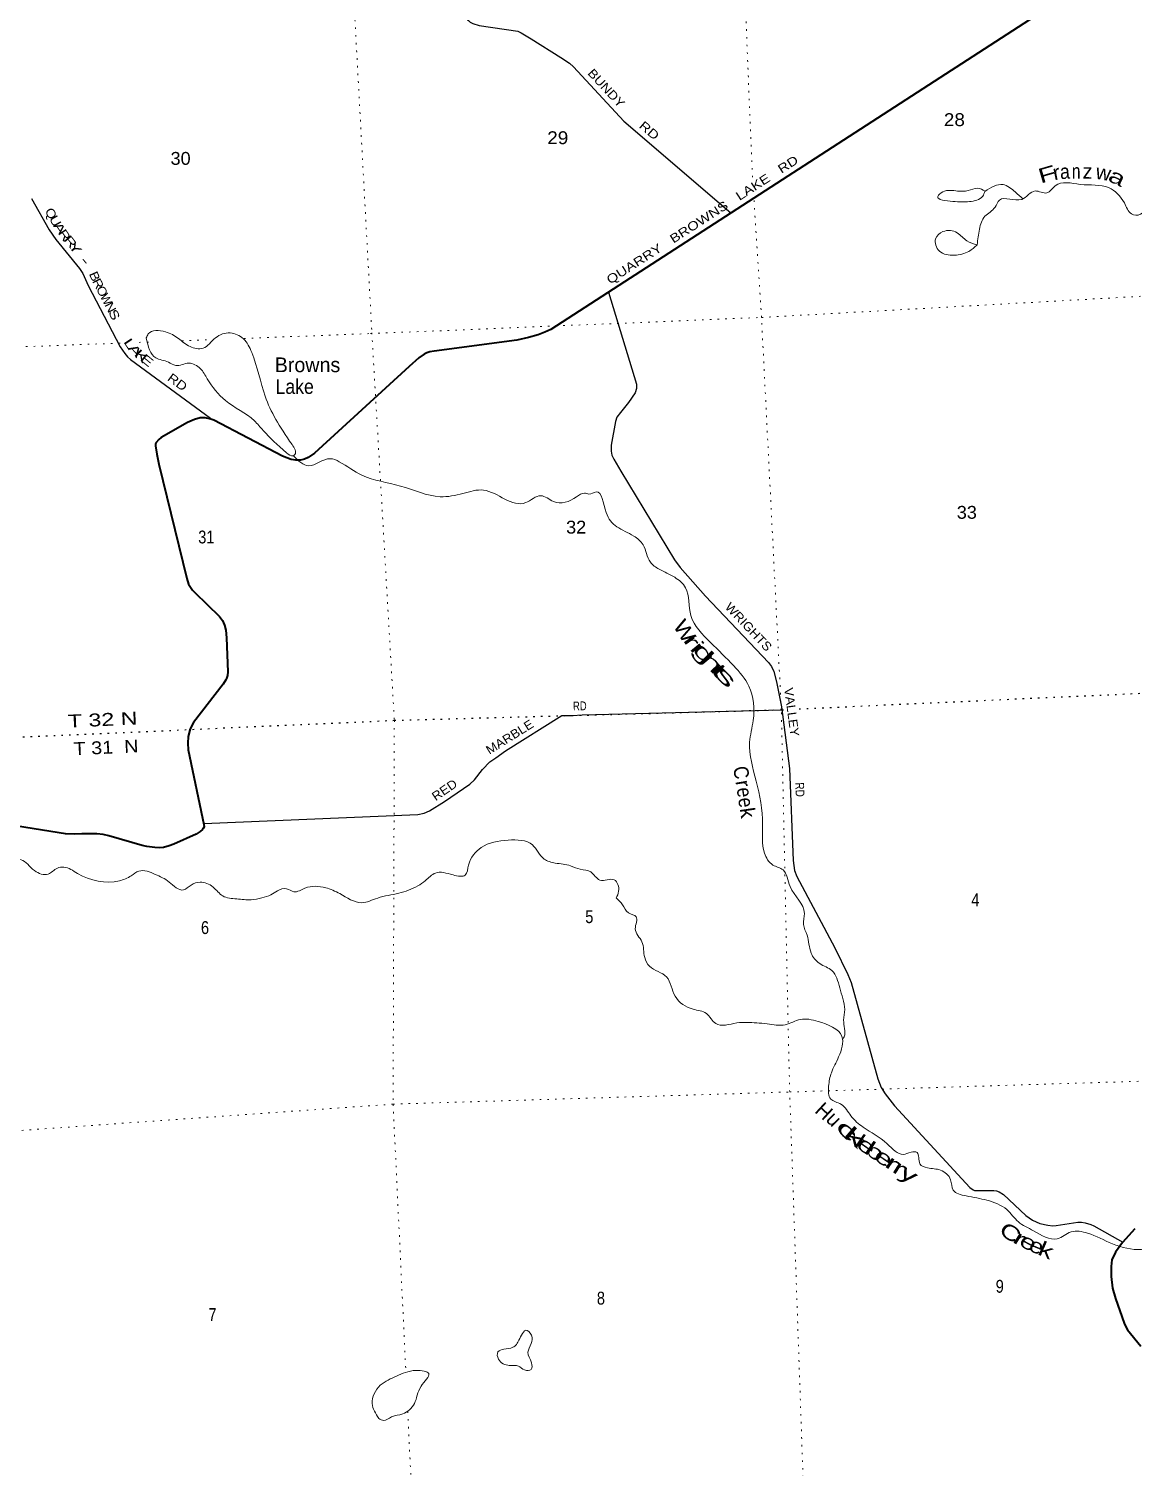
# Model space of a CAD drawing. Header units: feet. Extents: x 733631 to 986127, y 195788 to 388968.
# Drawn here: x 780988 to 796015, y 269176 to 288752 of the extents above; entities that cross this region are included whole.
import ezdxf
from ezdxf.enums import TextEntityAlignment as Align

# ---------------------------------------------------------------- set-up
doc = ezdxf.new("R2010")
doc.units = ezdxf.units.FT
doc.header["$LTSCALE"] = 70
doc.linetypes.add('DOTTED', pattern=[1.5, 0.3, -1.2])
for name, color, linetype, lineweight in [('26', 7, 'Continuous', 40), ('29', 7, 'Continuous', 25), ('39', 7, 'Continuous', 13), ('6', 7, 'DOTTED', 25), ('7', 7, 'DOTTED', 13)]:
    doc.layers.add(name, color=color, linetype=linetype, lineweight=lineweight)
for name, color, linetype in [('27', 7, 'Continuous'), ('30', 7, 'Continuous'), ('41', 7, 'Continuous')]:
    doc.layers.add(name, color=color, linetype=linetype)

msp = doc.modelspace()

# ---------------------------------------------------------------- linework, layer by layer
at = {"layer": '26'}
for points in [[(794682.13, 288923.04), (788089.9, 284660.19), (788009.45, 284623.51), (787916.46, 284588.48), (787786.12, 284551.5), (787630.06, 284515.52), (786501.96, 284364.04), (786444.36, 284353.86), (786402.7, 284341.69), (786365.48, 284321.83), (786293.39, 284272.69), (786161.63, 284155.71), (784874.51, 282976.68), (784790.98, 282917.7), (784738.87, 282895.36), (784686.76, 282880.46), (784619.76, 282880.46), (784560.2, 282890.39), (784437.87, 282935.74), (783507.52, 283426.11), (783467.11, 283440.38), (783390.18, 283457.76), (783318.22, 283455.28), (783243.78, 283435.41), (783147.25, 283395.46), (782789.67, 283189.6), (782758.56, 283163.94), (782722.67, 283122.56), (782712.74, 283105.17), (782712.74, 283077.86), (782728.17, 282960.98), (782756.32, 282826.4), (783140.73, 281271.44), (783163.13, 281194.52), (783187.94, 281154.79), (783215.24, 281112.58), (783247.25, 281078.51), (783581.56, 280754.77), (783622.2, 280697.92), (783649.61, 280635.49), (783666.87, 280566.32), (783678.87, 280462.55), (783694.34, 280002.26), (783690.44, 279949.3), (783678.03, 279912.05), (783670.59, 279892.19), (783634.73, 279832.81), (783230.28, 279311.86), (783185.46, 279223.03), (783157.15, 279121.81), (783150.72, 279031.84), (783156.41, 278939.92), (783371.74, 277923.64), (783372.8, 277893.39), (783359.16, 277870.74), (783350.47, 277856.14), (783320.69, 277828.83), (783264.64, 277791.21), (782963.36, 277657.5), (782898.06, 277631.05), (782819.43, 277610.33), (782772.28, 277605.36), (782702.93, 277611.25), (782593.62, 277622.74), (782528.67, 277636.52), (782079.09, 277767.36)], [(782079.09, 277767.36), (782001.78, 277785.38), (781914.93, 277795.32), (781708.91, 277794.64), (781609.71, 277790.35), (781488.94, 277796.35), (780148.12, 278011.35)], [(796038.09, 272420.24), (795869.97, 272235.52), (795772.53, 272101.56), (795725.62, 271996.93), (795712.97, 271907.88), (795714.02, 271772.29), (795732.82, 271614.88), (795773.27, 271470.89), (795890.4, 271136.9), (795907.78, 271094.69), (795937.04, 271045.21), (796119.04, 270824.15)]]:
    msp.add_lwpolyline(points, dxfattribs=at)
at = {"layer": '29'}
for points in [[(786800.43, 289344.43), (786942.38, 288906.92), (786958.41, 288874.84), (786969.94, 288863.23), (786994.48, 288842.76), (787030.54, 288822.72), (787117.93, 288797.43), (787640.25, 288719.91), (787687.72, 288698.41), (787821.97, 288616.82), (788225.67, 288361.45), (788345.77, 288284.6), (788401, 288235.3), (789084.9, 287492.56), (790540.62, 286244.94)], [(781025.98, 286442.69), (781266.26, 286018.07), (781356.11, 285885.62), (781676.93, 285490.63), (781725.15, 285422.86), (781797.98, 285259.52), (782231.5, 284424.89), (782294.04, 284331.81), (782329.66, 284288.48), (782373.41, 284251.72), (783458.75, 283451.82)], [(788876.8, 285169.04), (789255.48, 283917.65), (789254.55, 283856.67), (789237.75, 283797.77), (789147.65, 283667.38), (789037.68, 283528.23), (788990.07, 283467.72), (788969.48, 283406.66), (788909.93, 283086.79), (788911.82, 283004.41), (788921.95, 282950.46), (788946.27, 282894.37), (789043.39, 282729.81), (789773.76, 281525.03), (789851.63, 281418.73), (790194.47, 281031.65), (791050.96, 280128.3), (791093.87, 280073.46), (791125.92, 280005.3), (791161.97, 279863.12), (791227.18, 279525.65)], [(783369.15, 277935.85), (786282.17, 278057.88), (786365.38, 278076.62), (786439.97, 278107.65), (786643.4, 278233.76), (786988.23, 278469.73), (787050.6, 278531.71), (787160.6, 278669.6), (787262.98, 278776.31), (787340.47, 278831.31), (787476.41, 278924.82), (788240.3, 279406.82), (788386.89, 279408.47), (788516.76, 279414.94), (791235.16, 279484.36)], [(791227.18, 279525.65), (791337.59, 278684.23), (791386.61, 277432.35), (791406.45, 277296.72), (791437.26, 277213.67), (791956.75, 276242.42), (792134.05, 275880.39), (792175.84, 275771.01), (792538.94, 274462.52), (792584.58, 274345.55), (792641.62, 274257.71), (792767.08, 274092.09), (793793, 272982.12), (793834.83, 272952.16), (793854.86, 272943.14), (793899.63, 272941.22), (794119.88, 272942.53), (794155.4, 272939.13), (794189.46, 272925.1), (794251.34, 272886.28), (794555.09, 272601.28), (794646.29, 272536.15), (794743.1, 272492.34), (794854.66, 272467.99), (794918.78, 272462.98), (794964.41, 272465.38), (795259.76, 272511.67), (795311.49, 272511.1), (795359.57, 272503.08), (795438.91, 272477.24), (795477.79, 272460.97), (795873.52, 272239.42)]]:
    msp.add_lwpolyline(points, dxfattribs=at)
at = {"layer": '39'}
for points in [[(793892.03, 285812.59), (793922.59, 286025.84), (793996.68, 286199.83), (794134.83, 286322.99), (794194.86, 286419.72), (794497.83, 286430.11), (794680.71, 286544.4), (794839.11, 286518.43), (794951.72, 286614.59), (795294.88, 286634.18), (795680.2, 286590.2), (795894.14, 286381.69), (795991.16, 286234.67), (796114.67, 286227.97), (796192.29, 286272.59), (796260.23, 286227.94), (796404.36, 286280.47), (796768.44, 286274.34), (796945.22, 286315.64), (797129.5, 286304.54), (797450.37, 286177.87), (797732.12, 286151.26), (797923.45, 286103.95), (798163.43, 286063.19)], [(794513.52, 286438.45), (794410.17, 286530.86), (794243.66, 286631.45), (793997.5, 286539.69)], [(794000.91, 286540.96), (793895.27, 286581.37), (793766.75, 286549.5), (793625.39, 286543.57), (793423.54, 286531.93), (793354.49, 286469.34), (793558.5, 286402.15), (793787, 286400.37), (793966.94, 286474.11), (793997.5, 286539.69)], [(793891.42, 285812.11), (793751.09, 285865.34), (793620.72, 285975.02), (793426.18, 285991.9), (793325.74, 285894.05), (793376.8, 285727.57), (793582.55, 285670.54), (793777.24, 285722.44), (793892.03, 285812.59)], [(782586.87, 284545.62), (782613.72, 284598.95), (782847.45, 284627.66), (783023.79, 284537.45), (783182.49, 284426.53), (783358.97, 284405.11), (783526.98, 284545.28), (783729.31, 284613.58), (783907.38, 284533.53), (784021.61, 284348.56), (784203.69, 283752.8), (784569.45, 283093.33), (784608.98, 282959.24), (784584.76, 282941.06), (784496.34, 282981.05), (784175.99, 283286.78), (784057.19, 283417.01), (783663.49, 283693.38), (783416.82, 283990), (783322.1, 284126.96), (783164.39, 284201.49), (782987.33, 284170.31), (782887.01, 284216.09), (782715.66, 284272.04), (782586.87, 284545.62)], [(784588.78, 282941.69), (784795.7, 282804.24), (785090.24, 282901.38), (785212.67, 282860.26), (785520.94, 282676.6), (786044.55, 282529.23), (786586.29, 282384.39), (786894.44, 282427.29), (787176.22, 282473.5), (787748.98, 282303.21), (787954.62, 282397.9), (788128.66, 282317.74), (788440.3, 282380.97), (788550.08, 282432.55), (788607.03, 282419.96), (788707.32, 282449.03), (788842.33, 282169.56), (788989.16, 281975.37), (789219.07, 281848.21), (789345.68, 281728.31), (789445.07, 281494.38), (789565.01, 281396.55), (789776.24, 281287.08), (789923.65, 281145.51), (789996.67, 280767.22), (790263.45, 280400.36), (790579.48, 280081.39), (790785.14, 279805.89), (790844.37, 279340.24), (790795.87, 279043.57), (790885.16, 278514.02), (790972, 277925.74), (790996.86, 277534), (791112.51, 277371.31), (791249.79, 277304.31), (791346.89, 277080.43), (791540.9, 276713.58), (791528.88, 276561.53), (791577.31, 276417.22), (791632.48, 276173.98), (791749.64, 276029.55), (791913.97, 275934.96), (792021.44, 275701.26), (792063.92, 275552.74), (792090.17, 275405.8), (792073.9, 275261.72), (792082.11, 275035.39), (792064.88, 275003.04)], [(771691.03, 272967.29), (771943.17, 272988.41), (772332.24, 273177.17), (772518.9, 273226.83), (772661.92, 273172.11), (772869.05, 273064.55), (773041.85, 273103.71), (773316.34, 273046.56), (773413.15, 273055.3), (773534.47, 273054.61), (773764.6, 273067.03), (773956.94, 273278.67), (774313.09, 273488.77), (774396.5, 273691.34), (774345.07, 274019.64), (774555.18, 274173.12), (774757.06, 274257.58), (774997.58, 274407.85), (775381.17, 274501.38), (775567.78, 274700.72), (775653.66, 274887.18), (775790.76, 275048.75), (775862.5, 275234.81), (776026.28, 275308.11), (776114.03, 275425.83), (776182.97, 275492.47), (776452.05, 275633.41), (776630.6, 275610.02), (776896.13, 275584.98), (777132.74, 275508.58), (777218.33, 275557.47), (777368.08, 275626.34), (777754.38, 275768.49), (777964.49, 275921.96), (778157.83, 276097.22), (778297.97, 276147.62), (778475.11, 276101.94), (778659.64, 276155.58), (778859.33, 276246.06), (779146.4, 276320.74), (779555.7, 276582.87), (780007.1, 276858.31), (780295, 277050.34), (780704.06, 277395.41), (780882.7, 277442.82), (781064.62, 277296.13), (781251.91, 277248.71), (781377.08, 277329.03), (781465.64, 277343.62), (781649.94, 277257.68), (782220.82, 277156.12), (782380.67, 277225.26), (782486.08, 277288.86), (782709.68, 277244.46), (782896.51, 277140.39), (783093.54, 277032.55), (783196.88, 277098.11), (783319.11, 277137.9), (783494.78, 277071.95), (783627.5, 276950.2), (783816.6, 276910.91), (784015.07, 276898.19), (784159.92, 276924.44), (784282.1, 276966.25), (784371.57, 277021.31), (784494.14, 277048.97), (784596.36, 277007.29), (784744.64, 277055.89), (785027.52, 277061.68), (785219.74, 276982.03), (785518.28, 276858.79), (785734.92, 276921.41), (786022.2, 276988), (786280.26, 277088.18), (786381.47, 277157.73), (786520.12, 277262.7), (786761.41, 277237), (786927.23, 277235.51), (786972.06, 277370.26), (787143.43, 277609.64), (787512.66, 277710.87), (787839.95, 277645.06), (788000.87, 277453.28), (788149.95, 277398.74), (788359.24, 277360.02), (788491.93, 277313.11), (788634.45, 277276.59), (788758.76, 277166.74), (788952.75, 277170.07), (789013.63, 277013.97), (788979.7, 276924.03)], [(788979.7, 276924.03), (789065.12, 276831.31), (789149.03, 276720.35), (789251.53, 276668.56), (789239.84, 276504.39), (789329.61, 276326.83), (789367.79, 276113.46), (789433.73, 275993.91), (789664.14, 275848.56), (789782.55, 275584.81), (790025.9, 275409.48), (790207.47, 275349.76), (790334.51, 275213.69), (790621.38, 275221.61), (790892.25, 275223.02), (791034.11, 275210.76), (791281.12, 275197.35), (791485.36, 275269.75), (791726.7, 275242.02), (792051.69, 275038.6), (792006.74, 274760.22), (791907.49, 274545.08), (791870.1, 274359.97), (791899.1, 274186.8), (792038.51, 274115.81), (792174.25, 273957.73), (792340.17, 273804.53), (792667.85, 273576.9), (792886.08, 273433.23), (792992.38, 273464.49), (793073.4, 273458.64), (793111.95, 273305.96), (793214.56, 273250.13), (793393.33, 273218.66), (793530.37, 273086.91), (793564.48, 272948.28), (793740.54, 272868.18), (794025.19, 272809.28), (794295.56, 272681.22), (794451.72, 272515.61), (794657.22, 272393.85), (794981.63, 272285.48), (795169.16, 272377.64), (795391.98, 272361.54), (795731.54, 272217.18), (796125.83, 272141.09), (796337.29, 272171.2), (796508.34, 272200.2), (796676.79, 272324.2), (796791.47, 272270.73), (797056.61, 272259.84), (797235.08, 272165.65), (797548.18, 272249.14), (797786.76, 272174.81), (797968.8, 272171.75), (798124.93, 272228.66), (798313.39, 272286.46), (798469.37, 272349.43), (798602.48, 272361.19), (798651.11, 272398.11)], [(787625.55, 270846.38), (787644.7, 270885.34), (787692.83, 270973.65), (787749.65, 271039.95), (787826.27, 270973.29), (787823.36, 270857.91), (787780.05, 270741.41), (787828.53, 270595.08), (787822.88, 270505.92), (787734.1, 270499.42), (787649.78, 270551.71), (787526.22, 270560.43), (787378.28, 270647.38), (787371.58, 270744.29), (787451.45, 270780.88), (787572, 270808.49), (787625.55, 270846.38)], [(785748.62, 269839.76), (785660.15, 270043.64), (785770.64, 270291.46), (785989.65, 270414.84), (786258.42, 270493.06), (786431.47, 270449.29), (786324.94, 270278.45), (786234.38, 270041.3), (786076.47, 269901.4), (785923.93, 269860.78), (785816.06, 269813.3), (785748.62, 269839.76)]]:
    msp.add_spline(points, degree=3, dxfattribs=at)
at = {"layer": '6'}
for points in [[(791467.45, 279496.65), (796510.76, 279727.32), (798386.34, 279798.21)], [(767689.34, 278784.52), (769965.96, 278828.43), (775206.5, 278967.07), (780592.77, 279099.63), (785961.91, 279340.95), (791235.16, 279484.36), (791256.39, 279485.48)]]:
    msp.add_lwpolyline(points, dxfattribs=at)
at = {"layer": '7'}
for p, q in [((790835.1, 286730.57), (790720.25, 289483.02)), ((782488.87, 284484.27), (782615.88, 284489.08)), ((783071.37, 284506.34), (783490.39, 284522.21))]:
    msp.add_line(p, q, dxfattribs=at)
for points in [[(785402.74, 289295.16), (785655.93, 284616.21), (785961.91, 279340.95), (785945.02, 274117.46), (786119.11, 270463.84)], [(791721.43, 264331.6), (791522.31, 269038.34), (791340.5, 274282.64), (791226.63, 279482.29), (790957.27, 284823.29), (790850.86, 286484.52)], [(783916.48, 284538.36), (785638.08, 284603.58), (790957.27, 284823.29), (796278.4, 285119.92), (798196.29, 285110.02)], [(767508.62, 284037.78), (769764.28, 284060.04), (775021.76, 284170.83), (780320.41, 284402.11), (782234.71, 284474.64)], [(767871.3, 273495.18), (770104.07, 273481.78), (775513.88, 273566.43), (780789.51, 273752.58), (785945.02, 274117.46), (791340.5, 274282.64), (796622.86, 274444.69), (798575.6, 274508.79)], [(786144.28, 269935.52), (786196.45, 268840.69), (786401.06, 263501.95), (786402.34, 263472.6)]]:
    msp.add_lwpolyline(points, dxfattribs=at)

# ---------------------------------------------------------------- texts
at = {"layer": '27', "width": 1.25}
msp.add_text('QUARRY   BROWNS   LAKE   RD', height=120, rotation=32.889, dxfattribs=at).set_placement((788897.84, 285270.6))
at = {"layer": '30'}
for s, rotation, width, p in [('BUNDY', 312.638, 1.15, (788801.92, 287903.23)), ('RD', 319.402, 1.25, (789391.72, 287321.79)), ('Q', 299.504, 1.2, (781238.61, 286209.05)), ('U', 299.504, 1.25, (781296.81, 286106.21)), ('A', 304.152, 1.5, (781359.43, 286005.41)), ('R', 304.152, 1.35, (781424.71, 285909.18)), ('R', 309.084, 1.5, (781508.58, 285813.23)), ('Y', 309.084, 1.65, (781572.02, 285730.81)), ('-', 309.084, 1.9, (781711.58, 285559)), ('B', 294.031, 1.2, (781830.33, 285358.85)), ('R', 297.448, 1.2, (781879.12, 285255.17)), ('O', 297.448, 1.15, (781932.72, 285152)), ('N', 297.448, 1.2, (782046.01, 284933.87)), ('S', 297.448, 1.3, (782098.51, 284832.78)), ('L', 303.897, 1.65, (782312.23, 284430.26)), ('A', 311.741, 1.75, (782392.39, 284333.8)), ('K', 316.61, 1.7, (782478.74, 284254.52)), ('E', 320.61, 1.6, (782558.35, 284193.5)), ('RD', 323.61, 1.2, (782976.16, 283894.44)), ('WRIGHTS', 313.475, 1.1, (790737.19, 280571.4)), ('VALLEY', 277.476, 1.1, (791309.18, 279446.14)), ('RD', 1.199, 0.8, (788486.55, 279476.61)), ('MARBLE', 32.119, 1.1, (787562.88, 279064.03)), ('RED', 34.384, 1.1, (786678.07, 278343.92)), ('RD', 272.242, 0.85, (791419.62, 278395.09))]:
    msp.add_text(s, height=120, rotation=rotation, dxfattribs=dict(at, width=width)).set_placement(p, align=Align.CENTER)
msp.add_text('W', height=120, rotation=297.448, dxfattribs=at).set_placement((781989.57, 285042.52), align=Align.CENTER)
at = {"layer": '41'}
for s, rotation, width, p in [('F', 16.147, 1.45, (794869.23, 286677.65)), ('r', 11.645, 1.1, (794988.45, 286699.79)), ('a', 3.738, 0.9, (795090.72, 286709.5)), ('n', 359.965, 0.8, (795238.17, 286714.21)), ('w', 350.135, 1.05, (795593.22, 286695.88)), ('a', 334.255, 1.45, (795754.18, 286643.36)), ('W', 302.124, 1.2, (789826.41, 280502.57)), ('r', 304.995, 1.85, (789929.34, 280365.29)), ('i', 309.637, 1.65, (790005.62, 280274.04)), ('g', 309.637, 1.95, (790096.99, 280190.95)), ('h', 314.67, 2.1, (790212.31, 280058.4)), ('t', 314.799, 2, (790314.99, 279950.37)), ('s', 314.799, 2.35, (790395.44, 279869.35)), ('C', 279.647, 0.9, (790584.23, 278613.47)), ('r', 279.647, 1.05, (790609.56, 278464.44)), ('e', 278.506, 0.9, (790628.13, 278346.85)), ('e', 278.506, 0.9, (790647.7, 278208.74)), ('k', 278.289, 1.05, (790669.56, 278068.91)), ('c', 316.228, 2.2, (792056.06, 273687.97)), ('k', 319.341, 2.1, (792159.58, 273593.32)), ('l', 324.777, 1.4, (792240.66, 273532.04)), ('e', 324.777, 1.65, (792327.49, 273470.73)), ('b', 325.649, 1.7, (792442.75, 273391.6)), ('e', 325.649, 1.6, (792567.51, 273308.1)), ('r', 325.547, 1.8, (792684.89, 273232.43)), ('r', 327.736, 1.75, (792785.62, 273164.01)), ('y', 326.384, 1.7, (792908.69, 273084.21)), ('C', 325.741, 1.45, (794287.79, 272287)), ('r', 327.885, 1.75, (794425.25, 272207.18)), ('e', 331.776, 1.45, (794541.52, 272151.25)), ('e', 337.217, 1.25, (794663.8, 272094.99)), ('k', 336.544, 1.45, (794790.69, 272038.04))]:
    msp.add_text(s, height=200, rotation=rotation, dxfattribs=dict(at, width=width)).set_placement(p, align=Align.CENTER)
for s, rotation, p in [('z', 359.359, (795392.04, 286713.1)), ('H', 317.465, (791740.99, 273948.86)), ('u', 315.073, (791873.75, 273845.04))]:
    msp.add_text(s, height=200, rotation=rotation, dxfattribs=at).set_placement(p, align=Align.CENTER)
msp.add_text('Browns', height=200, dxfattribs=at).set_placement((784780.23, 284078.84), align=Align.CENTER)
at = {"layer": '41', "width": 0.9}
msp.add_text('Lake', height=200, dxfattribs=at).set_placement((784605.81, 283783.12), align=Align.CENTER)
at = {"layer": '6'}
for s, width, p in [('T 32 N', 1.35, (781996.66, 279262.82)), ('T 31  N', 1.15, (782042.88, 278885.55))]:
    msp.add_text(s, height=175, rotation=2.573, dxfattribs=dict(at, width=width)).set_placement(p, align=Align.CENTER)
at = {"layer": '7'}
for s, width, p in [('28', 1.1, (793581.31, 287427.68)), ('29', 1.1, (788185.33, 287181.69)), ('30', 1.05, (783053.54, 286900.62)), ('33', 1.05, (793750.64, 282083.57)), ('31', 0.85, (783403.99, 281748.16)), ('32', 1.05, (788435.63, 281882.34)), ('4', 0.85, (793866.52, 276811.15)), ('5', 0.85, (788614.33, 276581.15)), ('6', 0.85, (783385.77, 276432.29)), ('9', 0.85, (794199.08, 271551.12)), ('8', 0.85, (788772.51, 271389.51)), ('7', 0.85, (783487.69, 271166.02))]:
    msp.add_text(s, height=175, dxfattribs=dict(at, width=width)).set_placement(p, align=Align.CENTER)

doc.saveas('drawing.dxf')
